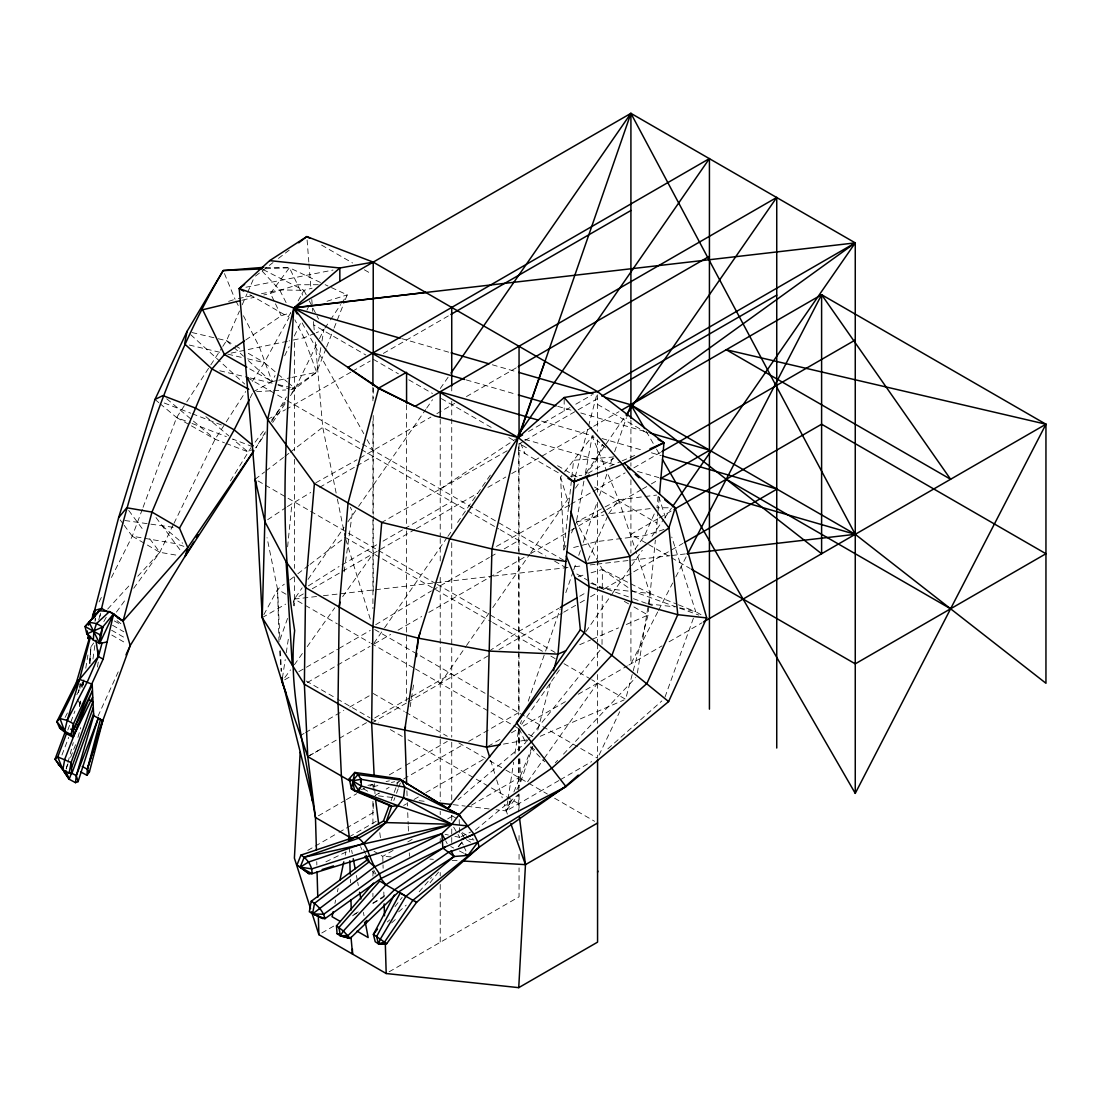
<?xml version="1.0" encoding="UTF-8"?>
<svg xmlns="http://www.w3.org/2000/svg" width="1101" height="1101" viewBox="0 0 1101 1101"><rect width="100%" height="100%" fill="white"/><g stroke="black" fill="none" stroke-linecap="round" stroke-linejoin="round"><path stroke-width="0.75" stroke-dasharray="5 3.75" d="M602.027 644.402L602.261 595.022M602.288 588.209L602.371 569.478L576.318 522.122L603.541 507.754M95.03 621.377L95.181 618.308L95.718 621.473M90.007 663.642L90.929 646.837L93.709 642.956M656.017 533.338L657.903 512.86M658.054 511.153L659.238 497.473M658.054 496.51L656.994 507.767L670.261 507.795M648.874 606.568L648.049 615.087L632.648 672.862M649.039 604.862L655.356 540.151M287.622 546.798L291.944 503.253M413.508 685.028L410.191 706.732M565.942 545.394L563.863 550.046L571.598 478.907M571.777 477.215L573.621 460.287L615.005 456.832M83.263 685.221L84.24 676.826M81.625 686.804L82.314 681.794M79.52 706.236L80.222 701.131M82.093 687.519L82.795 682.414M92.966 658.99L94.865 645.461M344.145 571.873L345.301 563.478M345.535 561.813L352.526 511.511L350.297 507.258M282.42 678.037L285.228 659.568M286.246 652.838L288.792 636.034M293.375 605.798L294.394 599.068L302.183 587.838M507.781 800.854L506.254 810.928L507.382 814.093M508.043 799.161L513.644 762.195M514.924 753.8L518.736 728.601L415.352 668.899M97.466 667L98.264 661.976M80.731 683.638L79.933 688.662L79.823 685.551M637.396 672.972L648.214 605.357M648.475 603.665L650.099 593.522L636.02 551.491M79.561 706.292L80.373 701.323M83.07 684.767L83.869 679.799M85.768 668.224L87.929 654.971M320.845 347.627L316.648 372.207L295.164 388.598L290.017 395.465M321.96 341.076L323.928 329.598L316.262 332.75M79.052 689.171L78.474 692.543L80.084 684.065M576.621 520.443L584.122 480.064M585.36 473.334L592.228 436.326L599.646 442.533M100.053 616.354L100.673 613.174M334.91 903.412L335.626 900.095M337.401 891.782L338.117 888.452M345.219 855.216L345.92 851.899M98.801 619.725L100.81 611.633M575.204 476.871L588.099 427.711M588.54 426.073L597.141 393.291M526.498 739.638L525.686 742.707L458.057 799.684M66.211 769.062L67.533 764.094M67.973 762.429L73.272 742.556M537.77 730.059L550.968 680.528M632.208 674.514L625.616 699.273L591.732 679.716M77.923 737.422L80.731 727.61M604.545 446.621L602.109 444.598L598.091 458.25L585.071 475.013M516.864 789.678L520.649 782.095L532.801 746.423M520.415 723.756L521.53 720.522M528.246 701.158L544.458 654.352M545.573 651.118L560.203 608.908M565.831 592.668L573.139 571.557M573.704 569.933L576.511 561.84M578.754 555.358L580.433 550.5M583.241 542.408L597.265 501.932M599.508 495.45L607.353 472.783L618.666 499.771L635.47 549.881M612.404 458.209L609.596 466.315L620.482 461.594M614.647 451.74L626.428 417.733M287.554 618.404L278.993 642.571L277.576 589.352L267.034 537.646M293.251 602.288L294.394 599.068L303.325 593.921M665.018 697.029L694.593 614.922M111.449 577.475L132.271 536.215L142.456 508.951M143.061 507.341L176.614 417.54L185.849 403.31M391.116 800.606L396.016 787.504M396.553 786.045L398.19 781.682M393.786 800.537L394.874 797.633M396.498 793.27L398.135 788.894M398.672 787.449L400.31 783.072M67.822 730.018L74.937 711.04M61.945 755.025L68.675 737.409M326.006 348.535L316.648 372.207L292.26 388.736M326.625 346.953L333.493 329.584M334.112 328.015L344.723 301.179M345.342 299.596L347.214 294.862L325.125 284.677M66.156 768.484L68.042 763.722M70.56 757.364L73.079 751.006M73.712 749.409L75.597 744.648M510.08 801.459L506.254 810.928L496.014 809.717M513.906 791.991L532.375 746.203M222.815 346.388L226.517 340.691L239.481 311.005M242.22 304.757L246.996 293.829M247.684 292.26L253.134 279.764M571.474 532.98L575.63 523.677M587.92 560.437L608.069 515.282M654.228 513.974L644.539 535.678L633.804 550.899M97.975 716.2L119.692 668.637M599.04 755.107L619.712 711.686M253.23 391.818L272.098 381.579L275.057 375.51M284.691 355.761L289.136 346.65M294.325 336.011L300.986 322.345M306.918 310.193L308.39 307.151M290.471 395.658L295.164 388.598L318.753 340.195M319.496 338.681L323.928 329.598M173.242 524.805L159.796 552.317L133.565 588.471M173.999 523.278L215.094 439.216L225.32 423.321M250.175 397.901L252.459 393.332M511.566 800.303L506.254 810.928L504.244 804.391M99.104 601.917L102.971 594.279M65.097 717.425L67.45 712.884M76.809 694.717L79.148 690.176M657.71 611.977L630.914 663.834L630.914 609.307M658.494 610.449L672.67 582.993M675.821 576.896L686.859 555.537M263.841 614.675L277.576 589.352L284.333 584.163M252.253 381.4L264.323 362.614L289.081 317.46M298.165 300.89L303.931 290.361L312.078 288.173M103.811 621.583L106.233 617.303M230.439 480.917L250.987 447.68M265.465 431.895L255.804 447.928L265.176 433.794M271.603 421.711L286.521 396.938M290.609 313.042L288.201 316.84L246.652 292.852M226.242 421.876L245.743 391.516M186.771 401.879L209.878 366.303M210.8 364.885L221.893 347.806M272.676 422.495L286.728 401.301M324.85 328.208L329.516 321.272M330.438 319.882L340.691 304.592M341.627 303.202L347.214 294.862L326.185 301.523M308.019 579.401L344.035 527.434M347.916 521.819L357.66 507.767M358.623 506.364L425.715 409.531M426.693 408.127L432.514 399.704M440.304 388.488L448.079 377.258M373.886 643.259L383.616 629.208M384.593 627.804L446.882 537.838M447.846 536.435L451.74 530.806M457.576 522.383L491.624 473.21M440.221 683.528L465.517 646.975M466.494 645.571L488.885 613.243M492.766 607.614L529.746 554.216M530.723 552.798L569.616 496.606M575.451 488.183L580.323 481.151M586.159 472.728L625.093 416.495M521.654 724.375L559.611 669.601M585.883 631.671L611.179 595.173M612.156 593.769L630.625 567.111M631.589 565.708L642.282 550.28M651.998 536.242L663.669 519.411M664.646 518.007L671.445 508.18M294.394 664.729L303.27 652.232M307.207 646.672L334.8 607.752M342.672 596.646L373.225 553.555M608.757 513.727L618.666 499.771L643.383 496.73M527.613 781.751L543.371 759.511M544.362 758.121L597.568 683.088M116.417 612.115L126.505 598.201M320.46 282.475L289.425 267.749L270.447 293.361L263.827 294.972M255.102 442.175L265.369 428.44M271.534 420.197L285.916 400.957M284.787 677.555L290.554 669.862M563.863 550.046L560.602 477.05L563.602 473.182M564.607 471.889L592.228 436.326L606.775 471.228M394.97 906.632L402.168 897.37M430.092 882.741L438.515 872.102M458.525 846.807L461.677 842.815M529.994 737.353L525.686 742.707L519.273 728.848M531.067 736.018L602.013 647.801M419.192 891.769L431.441 877.566M458.167 846.573L461.498 842.705M107.664 609.087L130.826 583.847M137.776 576.277L159.796 552.317L178.293 555.468M555.331 762.787L557.656 760.323M563.478 754.144L635.69 677.597M391.612 922.913L397.86 917.243M387.277 922.019L389.795 919.762M398.631 911.889L406.214 905.146M607.848 748.845L661.866 700.91M475.398 830.071L518.984 793.986M255.446 276.09L273.034 262.575M278.443 258.405L289.26 250.092M255.129 479.265L264.598 471.985M265.96 470.939L283.535 457.424M284.884 456.392L288.944 453.268M290.292 452.222L322.744 427.271L315.271 341.998M289.742 579.993L296.499 574.805M297.848 573.759L308.665 565.446M310.028 564.4L345.177 537.371L491.252 621.707M245.729 339.989L281.223 315.767L290.815 312.725M267.667 519.7L285.957 507.533M287.361 506.598L310.757 492.477M489.202 651.09L518.736 631.451L558.895 608.261M440.221 488.968L516.741 438.432M308.376 585.883L339.08 566.506M375.689 624.735L431.399 590.92M352.513 915.826L356.889 913.087M372.922 903.054L386.038 894.852M587.948 473.347L613.821 458.36M350.916 372.152L286.962 408.856M352.403 371.298L370.253 360.99M383.368 353.407L449.373 315.313M359.889 458.085L430.918 417.086M436.877 413.646L454.685 403.365M466.466 396.553L516.741 367.541M319.675 487.33L355.375 466.728M356.862 465.861L373.225 456.42M528.549 431.496L569.988 407.576M575.795 404.218L591.76 394.998M507.148 450.791L381.717 522.424M519.053 443.923L523.47 441.363M524.943 440.51L576.635 410.673M578.108 409.82L600.334 396.979M342.026 564.813L377.244 544.472M383.024 541.141L403.227 529.471M404.673 528.631L451.74 501.464M262.231 617.647L285.627 604.132M312.244 588.774L414.926 529.485M416.426 528.618L477.49 493.358M487.922 487.344L505.786 477.022M511.745 473.581L592.187 427.147M593.673 426.28L618.996 411.664M569.313 505.111L491.968 548.972M570.8 504.258L591.622 492.23M593.109 491.376L625.12 472.893M633.859 467.842L660.435 452.497M432.858 590.081L489.408 557.423M490.895 556.569L498.299 552.289M504.23 548.876L519.053 540.316M284.691 679.799L291.627 675.794M298.853 671.624L337.525 649.301M339.012 648.434L370.253 630.405M307.289 682.565L370.005 646.356M374.395 643.81L390.649 634.437M398.039 630.171L421.669 616.519M428.84 612.39L524.737 557.023M530.696 553.583L569.423 531.219M570.91 530.365L576.869 526.925M578.355 526.058L605.165 510.575M606.651 509.722L640.92 489.945M642.406 489.078L649.851 484.784M651.338 483.917L658.783 479.623M657.724 518.832L630.914 534.315L647.209 543.715M659.224 517.965L671.142 511.084M301.124 735.124L304.069 733.417M305.541 732.564L343.801 710.489M349.678 707.09L370.28 695.199M579.718 596.247L585.663 592.806M309.147 755.795L367.073 722.352M374.739 717.935L410.288 697.415M411.76 696.561L451.74 673.468M371.67 723.109L406.668 702.892M408.127 702.053L488.982 655.37M499.001 649.59L562.239 613.078M563.74 612.211L578.631 603.609M580.117 602.756L584.59 600.183M590.549 596.742L597.994 592.434M603.954 588.994L632.249 572.658M633.736 571.791L682.895 543.412M318.409 815.8L344.93 800.496M346.402 799.643L356.71 793.697M369.977 786.045L372.922 784.339L372.922 789.445M389.272 774.898L404.15 766.31M405.636 765.443L447.281 741.4M386.19 789.1L389.107 787.353M396.401 783.21L402.25 779.756M403.709 778.985L462.778 744.813M468.696 741.4L519.053 712.333M307.785 850.399L313.73 846.958M315.216 846.105L337.525 833.223M339.012 832.356L344.971 828.929M346.457 828.076L373.225 812.607L373.225 802.381M488.032 746.327L501.189 738.73M511.428 732.812L518.736 728.601L519.521 750.332M523.209 726.013L566.341 701.117M578.231 694.249L627.364 665.885M628.85 665.032L662.031 645.874M669.064 641.8L702.025 622.781M349.113 836.939L378.827 819.791M403.654 805.45L406.572 803.771M414.004 799.477L418.463 796.904M425.908 792.61L483.903 759.112M393.085 850.412L382.776 856.358L379.845 854.679M407.81 841.907L413.701 838.508M447.653 818.896L452.112 816.323M471.448 805.161L519.053 777.691M558.895 780.54L506.254 810.928L518.736 794.261L518.736 811.891M560.381 779.673L591.622 761.644M321.809 932.974L334.952 925.377M353.93 914.422L358.307 911.889M372.922 903.453L383.327 897.453M389.107 971.825L519.053 896.806L519.053 867.877M307.757 756.607L318.877 750.249M315.877 482.747L356.999 459.764M267.626 419.453L285.476 409.668M605.055 506.955L618.666 499.771M226.035 443.414L247.904 451.795L253.175 449.222M461.126 836.719L470.609 832.067M325.91 861.808L349.1 850.509M622.037 460.934L636.006 454.864M579.732 644.691L590.604 639.984M592.159 639.309L618.542 627.873M626.318 624.501L648.049 615.087L633.199 606.513M540.219 736.294L624.061 699.947M314.735 333.383L304 337.773L289.15 340.897M228.595 301.371L235.064 299.279L239.633 308.252M664.041 529.457L644.539 535.678L596.302 541.637L570.359 548.353M578.176 576.607L584.631 574.708M591.086 572.809L602.371 569.478L629.221 583.007M576.318 522.122L603.885 514.993M290.912 389.658L295.164 388.598L288.737 383.176M242.344 300.174L253.918 297.366M361.334 789.417L364.679 788.646M373.019 786.72L381.373 784.793M391.378 782.481L394.722 781.71M238.366 298.577L251.565 295.797M261.474 293.719L279.626 289.893L303.931 290.361L306.243 294.889M231.1 353.118L287.499 341.255M249.748 368.904L272.098 381.579L277.039 380.547M278.691 380.203L290.251 377.767M291.903 377.423L316.648 372.207L304 337.773L294.862 319.827M367.927 785.357L372.867 784.325M386.079 781.545L389.369 780.857M245.922 287.237L333.025 270.062M503.46 744.111L527.118 739.844M645.035 496.523L656.568 495.092M610.422 513.52L650.333 508.593M316.579 596.508L294.394 599.068L337.36 623.882M323.405 595.724L491.83 576.277M493.523 576.084L571.433 567.084M574.832 566.685L583.324 565.708M590.122 564.923L595.228 564.331M596.921 564.139L670 555.702M671.706 555.51L685.304 553.941M570.387 476.238L581.81 475.288M256.657 391.626L272.071 390.745M273.777 390.635L285.778 389.96M265.658 268.754L289.425 267.749L302.651 295.219M318.244 284.705L297.614 284.76L270.447 293.361L274.755 302.321M265.451 267.364L289.425 267.749M391.116 856.853L382.776 856.358L382.969 863.156M429.94 859.097L433.354 859.303M452.126 860.39L457.232 860.679M597.1 587.549L650.099 593.522L676.867 604.174M647.608 603.788L674.844 606.857M378.441 795.858L393.676 797.647M419.151 800.661L427.697 801.666M453.309 804.68L465.269 806.097M466.975 806.29L489.174 808.918M124.881 520.512L173.174 527.296M124.179 525.301L132.271 536.215L175.348 543.577L184.665 546.605M469.04 839.072L475.219 840.201L472.357 838.535M445.107 834.338L448.368 835.012M454.892 836.375L459.778 837.393L459.668 834.159M247.587 358.802L264.323 362.614L287.444 382.102M191.987 332.53L216.649 338.365M218.287 338.75L226.517 340.691L233.784 344.916M189.303 345.04L221.26 352.595M227.838 354.15L244.271 358.045M219.773 370.762L248.606 377.588M250.257 377.973L273.268 383.409L247.161 359.559M277.961 384.524L290.471 387.483M292.026 387.855L295.164 388.598M679.757 607.821L695.749 611.702L701.241 614.826M524.764 439.368L615.032 464.966M401.81 338.64L449.456 352.403M492.353 364.789L517.085 371.932M466.26 379.914L516.686 394.475M557.712 406.324L572.561 410.604M580.805 412.985L648.42 432.5M541.623 421.105L593.811 436.161M601.986 438.528L643.163 450.419M651.407 452.8L661.302 455.649M637.507 471.448L658.962 477.641M278.085 385.116L289.315 389.093M676.551 607.05L634.052 591.705L629.91 588.815M679.73 608.192L698.777 615.074M590.824 583.296L631.878 598.104M633.447 598.683L652.37 605.509M164.255 403.021L190.679 413.164M192.235 413.756L223.352 425.702M160.072 403.723L176.614 417.54L190.528 422.88M192.069 423.472L226.366 436.629M252.721 446.731L232.614 439.024L247.904 451.795M191.409 425.867L215.094 439.216L224.466 442.808M678.436 604.807L695.749 611.702L671.761 537.068M630.708 583.75L650.099 593.522M263.139 269.58L303.931 290.361M450.818 846.559L453.681 848.031M459.392 850.963L463.686 853.179M79.767 683.982L82.369 685.386M114.325 620.95L121.771 625.107M176.614 417.54L189.936 425.041M112.495 625.258L123.821 631.768M111.573 630.212L125.734 638.346M111.793 635.071L125.954 643.19M321.588 245.096L352.568 262.974M364.376 269.8L371.753 274.053M597.568 404.425L647.732 433.381M313.51 321.547L313.771 324.946L365.793 354.976M373.225 359.27L398.411 373.817M408.774 379.804L432.487 393.484M441.377 398.617L494.17 429.101M508.8 437.551L513.19 440.083M526.457 447.735L519.053 443.469L519.053 712.87M557.574 465.695L578.314 477.683M594.609 487.082L657.022 523.126M518.599 446.827L518.736 449.937L560.56 474.077M648.695 544.582L690.176 568.529M247.285 377.588L285.558 399.677M287.031 400.53L361.059 443.276M362.284 443.978L564.386 560.657M359.862 448.699L322.744 427.271L337.016 497.335M361.348 449.566L498.684 528.852M500.033 529.622L545.903 556.115M554.601 561.138L568.047 568.9M576.828 573.965L604.986 590.232M624.295 601.366L631.713 605.66M258.047 480.944L263.855 484.302M265.313 485.142L309.216 510.479M310.633 511.304L377.313 549.798M378.524 550.5L436.092 583.736M437.29 584.425L555.097 652.439M492.67 622.519L545.023 652.742M550.858 656.113L555.234 658.646M563.987 663.697L590.274 678.877M374.698 629.538L485.39 693.451M489.78 695.983L597.568 758.204L597.568 730.885M285.985 594.21L277.576 589.352L279.984 640.493M338.681 624.639L369.95 642.695M371.147 643.383L413.948 668.101M528.549 734.257L535.568 738.317M373.225 693.492L404.342 711.452M405.691 712.237L447.295 736.266M458.828 742.914L485.39 758.259M489.78 760.791L504.588 769.338M505.882 770.081L547.39 794.041M554.601 798.211L594.623 821.318M306.202 681.01L335.874 698.144M337.195 698.915L369.95 717.824M371.147 718.513L378.772 722.903M390.332 729.591L403.64 737.271M408.031 739.803L518.736 803.716M363.358 788.701L370.679 792.926M373.996 851.293L378.386 853.825M235.242 345.755L242.509 349.967M248.331 353.338L264.323 362.614M462.31 832.673L466.618 835.177M466.274 839.664L470.581 842.182M132.271 536.215L159.796 552.317L148.181 536.655M451.644 815.511L457.521 819.103M602.371 569.478L628.533 587.838M530.723 746.657L535.76 750.621M117.036 620.647L120.89 623.716M205.887 416.687L228.788 435.831M166.705 398.782L192.18 420.059M193.446 421.119L215.094 439.216M154.98 399.47L158.805 402.649M162.108 525.741L182.642 543.233M602.109 444.598L605.935 448.024M226.517 340.691L232.572 346.237M233.784 347.352L243.5 356.215M190.707 334.69L244.739 384.056M530.448 747.469L544.72 761.768M262.107 271.039L279.626 289.893L286.48 303.367M156.025 517.539L181.156 551.408M128.707 510.41L144.3 531.425M120.133 519.851L123.174 523.938M453.653 827.181L457.149 833.017M458.03 834.475L459.778 837.393M77.29 699.286L79.465 702.947M646.328 431.482L655.742 447.79M656.513 449.139L660.889 456.695M461.677 833.223L464.044 837.434M302.128 322.937L363.757 433.656M367.087 439.643L372.922 450.116M445.671 840.806L447.199 843.655M373.776 870.024L375.978 874.18M372.799 871.194L374.271 873.96M309.312 300.917L312.395 306.959M313.166 308.473L316.235 314.514M317.005 316.015L318.547 319.042M243.445 315.739L259.451 347.159L272.098 381.579M275.47 303.821L281.223 315.767M461.828 841.893L463.191 844.88M463.865 846.38L466.604 852.38M363.647 849.711L365.573 854.032M360.564 846.683L361.844 849.545M520.622 443.331L524.943 453.516M224.453 273.585L235.064 299.279M658.728 496.51L666.545 520.856M490.606 760.254L496.166 778.228M496.661 779.866L502.221 797.853M345.686 538.995L371.216 622.161M560.602 477.05L569.891 508.07M337.36 499.001L344.847 535.705M351.659 850.344L352.292 853.702M356.421 875.501L357.371 880.539M357.687 882.204L358.32 885.562M363.399 912.399L364.032 915.743M379.776 832.673L380.409 837.751M313.771 324.946L314.377 331.773M307.096 239.977L308.831 262.066M308.968 263.772L310.977 289.26M311.776 299.458L312.712 311.349M80.593 701.062L80.813 703.938M279.626 651.021L281.154 671.28M280.466 650.719L281.429 671.183M374.505 783.678L374.67 787.05M374.753 788.729L374.987 793.78M407.329 802.601L407.466 805.96M407.728 812.662L408.182 824.388M408.237 826.067L408.43 831.09M409.283 852.89L409.407 856.234M519.81 758.685L520.649 782.095M406.902 790.807L407.15 797.564M459.186 819.598L459.406 826.067M459.461 827.691L459.612 832.535M383.024 864.849L383.12 868.249M383.809 892.016L383.96 897.109M349.416 847.123L349.609 853.908M350.352 879.382L350.448 882.782M316.758 861.643L316.854 865.042M630.914 420.128L630.914 461.03M630.914 462.737L630.914 466.136M630.914 479.775L630.914 553.06M597.568 394.846L597.568 431.331M597.568 439.739L597.568 470.113M597.568 471.806L597.568 492.202M597.568 502.428L597.568 558.675M597.568 560.381L597.568 642.131M597.568 643.837L597.568 666.022M597.568 674.555L597.568 724.059M564.18 399.195L564.18 410.934M519.053 729.935L519.053 750.4M519.053 758.919L519.053 787.889M519.053 794.702L519.053 808.313M519.053 835.549L519.053 840.641M519.053 854.266L519.053 861.065M518.736 449.937L518.736 554.753M518.736 556.459L518.736 650.196M518.736 651.902L518.736 714.962M518.736 728.601L518.736 752.162M518.736 758.906L518.736 792.569M451.74 385.914L451.74 392.713M451.74 401.204L451.74 529.099M451.74 542.724L451.74 737.12M451.74 742.225L451.74 800.083M451.74 815.401L451.74 820.506M451.74 829.012L451.74 835.824M451.74 837.531L451.74 844.329M440.221 419.096L440.221 536.779M440.221 538.472L440.221 562.157M440.221 577.378L440.221 737.574M440.221 739.266L440.221 801.019M440.221 811.258L440.221 814.671M440.221 838.508L440.221 843.614M440.221 872.543L440.221 875.942M440.221 884.461L440.221 942.318M406.572 404.783L406.572 529.196M406.572 530.888L406.572 701.254M373.225 388.24L373.225 398.466M373.225 415.517L373.225 514.305M373.225 516.011L373.225 591.127M373.225 785.316L373.225 790.435M372.922 387.057L372.922 402.402M372.922 421.146L372.922 513.149M372.922 519.906L372.922 608.619M372.922 801.349L372.922 825.186M372.922 871.125L372.922 876.231M372.922 893.241L372.922 896.654M294.394 342.356L294.394 450.804M294.394 459.323L294.394 568.391M294.394 576.91L294.394 605.811M90.929 646.837L89.525 663.848L90.929 646.837M379.239 793.05L375.056 795.459L379.239 793.078"/><path stroke-width="1.5" d="M316.414 849.766L315.464 817.506L307.757 756.607L281.911 681.409L262.231 617.647L255.129 479.265L239.22 288.558L293.802 307.977L330.479 355.664L378.73 388.075L348.054 502.992L339.246 607.078L338.021 703.677L341.406 776.026L349.76 840.283M89.91 636.337L76.464 682.221L56.853 721.678L59.647 728.009L66.721 733.83L73.038 737.216L73.519 723.797L103.136 659.141L113.609 613.849L109.467 611.619L99.159 610.697L85.066 626.538L86.828 633.915L93.324 640.066L99.641 643.466L107.114 641.952M86.993 775.31L87.323 769.227L100.48 719.435L98.939 718.568L102.792 720.701L89.442 771.801L86.993 775.31L80.676 771.911M300.188 752.203L294.394 858.119L310.551 908.6M311.583 911.862L318.877 934.653L386.19 973.518L518.736 987.652L525.466 864.643L519.397 816.997M93.324 640.066L93.888 631.52L96.475 623.579L109.467 611.619L123.078 621.06L130.207 645.626L102.792 720.701L87.323 769.227L89.442 771.801M253.891 450.736L187.776 547.61L123.078 621.06L113.609 613.849L102.792 626.978L100.205 634.905L99.641 643.466L89.071 622.258L101.609 608.399C128.831 491.596 161.971 374.574 223.2 270.557L263.745 267.35M281.663 678.023L312.78 802.092C304.385 745.405 287.884 688.235 294.655 630.598C277.246 523.842 287.416 415.242 293.802 307.977L339.837 267.997L373.225 262.134L597.568 391.653L663.958 442.753L659.527 494.046M247.285 377.588L267.626 419.453L314.404 483.559L305.596 587.645L304.371 684.244L307.757 756.607L350.187 781.104M314.404 483.559L381.717 522.424L372.895 626.497L371.67 723.109L374.12 775.269M574.777 478.508L565.859 561.51L558.001 654.118L553.597 670.633M416.426 656.581L416.77 653.237M417.279 648.228L418.311 638.181L449.703 538.802L518.144 437.51L545.023 361.307M75.501 782.66L78.102 781.627L76.286 775.641L71.482 773.053L69.184 779.26L65.771 770.714L63.941 771.498L69.184 779.26L75.501 782.66L76.286 775.641L93.681 715.65L92.195 684.258L79.602 679.358L76.464 682.221M92.374 619.01L118.591 517.759L154.98 399.47L187.06 331.36L223.2 270.557L262.258 268.905M349.278 778.71L352.513 780.829L354.66 790.945L358.706 790.876L361.362 786.059L361.073 779.302L358.004 774.567L354.77 772.448L351.425 788.825L389.479 804.969L383.492 821.002L356.105 836.622L300.945 855.105L296.953 865.028L300.201 867.148L308.555 862.042L363.702 843.38L385.942 822.598L403.516 797.853L404.755 787.132L401.397 780.169L399.278 778.779L354.77 772.448L349.278 778.71L351.425 788.825L354.66 790.945L391.612 806.359L397.833 805.657L451.905 824.264L467.87 825.97L552.014 768.003L646.92 683.487L677.776 614.675L668.913 527.902L675.23 507.795L624.336 463.356M88.204 638.47L88.658 635.139L87.997 638.511M339.246 607.078L339.948 602.041M406.668 784.05L404.755 730.032L418.311 638.181L419.949 633.323M285.875 692.46L281.911 681.409L282.42 678.037M92.14 618.996L92.938 614.138L95.25 609.555M578.273 775.09L565.419 786.499L479.183 847.206L416.55 902.352L385.845 884.791L380.905 878.57L379.473 873.754L374.698 866.776L366.936 860.101L311.266 901.21L309.326 911.793L322.51 918.44L325.001 918.633L380.905 878.57L442.863 848.045L473.994 834.145L565.969 786.609L668.61 701.585L706.718 617.936L675.23 507.795L664.756 499.854M93.599 713.847L71.84 773.466L69.143 773.122L62.826 769.737L64.794 759.153L78.24 724.486M69.143 773.122L71.111 762.553L92.801 701.832L89.209 699.906M87.392 630.997L86.828 633.915L102.792 626.978L96.475 623.579L89.071 622.258L85.066 626.538L100.205 634.905M88.507 625.175L89.071 622.258M102.792 626.978L99.641 643.466L113.609 613.849M187.06 331.36L184.624 343.939L211.97 368.918L248.798 389.369M397.833 805.657L358.706 790.876L359.298 787.986M360.481 782.192L361.073 779.302L404.755 787.132L459.034 814.754L473.994 834.145L477.875 842.127L479.183 847.206L412.806 900.357L384.552 942.029L378.441 943.818L375.207 941.699L373.39 934.391L394.296 895.003M333.135 911.724L332.075 916.706L340.402 921.523M339.892 880.153L343.787 861.863M348.411 840.256L349.113 836.939L349.223 840.324M92.801 618.679L94.645 610.491L101.609 608.399L107.334 611.771M404.755 730.032L405.526 726.701M90.557 636.461L79.602 679.358L67.202 720.398L64.642 731.16L66.721 733.83M70.959 734.56L73.519 723.797L67.202 720.398L59.977 718.526L56.853 721.678L64.642 731.16L70.959 734.56L73.038 737.216L92.539 697.277M102.132 642.778L98.361 656.568L87.406 681.684L67.202 720.398M597.568 872.185L597.884 871.111M78.102 781.627L98.25 718.182L102.407 720.481L87.323 769.227L82.258 766.502M518.736 437.166L630.914 113.348L855.257 242.881L855.257 793.367L662.485 459.489M626.992 416.123L630.914 404.783L855.257 242.881L294.394 307.633M71.482 768.016L93.2 707.847M65 732.385L55.05 759.181L62.826 769.737L57.747 756.91L66.638 733.183M76.286 775.641L98.25 718.182M450.254 806.249L447.653 808.451L401.397 780.169L358.004 774.567L352.513 780.829L361.362 786.059L403.516 797.853L451.905 824.264L385.942 822.598L358.554 838.219L304.193 857.225L300.201 867.148L309.037 873.726L311.996 873.712L441.845 833.663L451.905 824.264L459.034 814.754L531.728 741.579L612.087 654.93L631.589 601.986L629.896 556.418L585.883 476.499M70.753 729.151L73.285 730.513L92.195 684.258M73.038 737.216L92.374 690.767L73.285 730.513M125.996 654.834L130.207 645.626L193.748 542.064M249.418 399.429L234.183 429.858L179.491 528.177L187.776 547.61L185.023 556.624L253.01 452.208M687.643 554.009L821.607 294.696L1045.95 424.215L1045.95 683.267L855.257 534.315L630.914 404.783L604.518 397.172M855.257 793.367L1045.95 424.215L726.261 349.733L950.603 479.265L821.607 294.696L621.982 409.944M566.327 556.156L574.942 577.557L580.337 629.703L516.424 722.696L565.969 786.609L477.875 842.127L467.966 855.381L454.094 856.509L405.925 896.31L380.368 939.057L378.441 943.818L386.726 943.681L416.55 902.352L415.352 901.375M196.377 537.701L198.125 534.783M450.983 373.046L630.914 113.348L855.257 534.315L686.996 553.734M517.883 435.28L709.429 158.585L709.429 709.168M626.07 415.077L776.742 197.451L776.742 748.033M672.422 506.777L855.257 242.881L597.568 391.653L564.18 397.516L518.144 437.51L491.968 548.972L486.573 747.166L489.601 756.979M377.505 929.106L373.39 934.391L386.726 943.681L378.441 943.818L376.625 936.511L400.324 892.828L405.925 896.31M118.591 517.759L126.753 507.767L151.979 512.089L179.491 528.177M451.025 850.798L454.094 856.509L398.479 892.016L350.146 938.41L340.319 935.795L337.071 933.676L336.479 925.858L373.583 883.071M92.512 618.294L101.609 608.399M445.423 846.559L385.845 884.791L343.402 931.006L340.319 935.795L350.146 938.41L343.402 931.006L336.479 925.858M364.459 922.748L366.908 920.408M243.679 291.132L239.22 288.558L269.662 260.62L306.835 236.577L373.225 262.134L373.225 352.471M239.22 288.558L244.628 284.402M298.729 242.812L306.835 236.577L309.78 238.284M444.9 839.375L441.845 833.663L374.698 866.776L312.56 913.913L325.001 918.633C323.267 911.201 317.597 905.173 311.266 901.21M244.312 340.952L224.439 354.522L211.97 368.918L151.979 512.089L123.078 621.06L117.353 617.675M467.87 825.97L442.354 840.847L379.473 873.754L323.68 914.27L312.56 913.913L314.514 903.329L369.372 861.711L366.206 855.463M709.429 158.585L347.696 367.528L378.593 388.447L434.964 415.985L518.144 437.51L573.91 481.798L622.299 464.223L663.958 442.753L658.054 439.354M450.846 314.459L630.914 210.497M776.742 197.451L440.221 391.736L440.221 417.389M518.213 366.688L709.429 256.285M522.603 434.936L518.144 437.51L293.802 307.977L267.626 419.453L262.231 617.647L304.371 684.244L371.67 723.109L486.573 747.166L500.088 744.73M601.82 396.126L776.742 295.137M661.907 451.644L855.257 340.016M660.283 478.756L709.429 450.378M674.115 509.364L821.607 424.215L1045.95 553.734L855.257 663.834L691.428 569.245M560.381 607.408L576.745 597.967M684.382 542.559L776.742 489.243M703.511 621.927L1045.95 424.215M462.351 860.982L525.466 864.643L597.568 823.025M518.736 987.652L597.568 942.139L597.568 759.91M350.077 839.678L356.105 836.622C367.555 842.884 368.546 856.647 374.698 866.776M154.98 399.47L162.893 395.589L195.689 408.168L234.183 429.858L253.258 445.795M589.434 475.068L573.91 481.798L567.978 478.371M649.989 448.809L663.958 442.753M565.763 650.76L558.001 654.118L489.202 651.09L418.311 638.181L372.895 626.497L305.596 587.645L286.122 561.868L264.859 521.571L255.129 479.265L255.817 482.596M461.746 839.292L473.994 834.145M477.875 842.127L448.479 852.27L394.406 889.883L348.04 935.52L340.319 935.795L338.943 927.469L379.776 881.048L385.845 884.791M322.111 869.556L333.534 865.895M240.692 300.573L202.68 309.78L224.439 354.522L246.775 367.211M304.193 857.225L451.905 824.264L311.789 868.868L300.201 867.148L311.996 873.712C312.45 866.06 307.372 858.863 300.945 855.105M361.073 779.302L352.513 780.829L358.706 790.876M425.77 292.467L293.802 307.977L297.132 313.964M269.662 260.62L339.837 267.997L339.837 281.402M706.718 617.936L677.776 614.675L631.589 601.986L589.09 586.64L574.942 577.557M437.95 802.877L451.603 804.487M565.859 561.51L491.968 548.972L381.717 522.424M400.214 338.186L293.802 307.977L630.914 113.348L630.914 418.421M451.107 352.884L489.05 363.825M518.736 372.399L592.971 393.828M372.922 352.967L464.65 379.46M518.323 394.942L556.06 405.842M650.072 432.982L709.429 450.116M538.403 420.169L440.221 391.832L414.994 406.393L378.73 388.075L406.572 372.303L406.572 403.076M662.953 456.131L776.742 488.982M660.6 478.123L855.257 534.315M337.071 933.676L340.058 934.556M403.516 797.853L459.034 814.754L460.851 817.176M310.743 912.44L322.51 918.44M465.104 853.908L467.966 855.381M103.136 659.141L98.361 656.568L95.98 640.328M97.659 717.921L100.48 719.435M69.308 772.118L71.84 773.466L71.111 762.553L57.747 756.91L55.05 759.181L62.826 769.737M449.07 809.235L459.034 814.754M93.681 715.65L102.792 720.701M726.261 479.265L950.603 608.784M352.045 838.618L315.464 817.506L310.743 790.367M357.054 931.129L368.161 937.543L365.312 922.459M566.698 551.725L586.53 563.574L629.896 556.418L668.913 527.902L621.721 463.535M399.278 778.779L447.653 808.451L516.975 722.82L584.507 632.648L589.09 586.64L586.53 563.574L570.869 511.332M59.647 728.009L64.642 731.16L59.977 718.526L79.602 679.358L98.361 656.568L97.81 649.92M389.479 804.969L391.612 806.359L385.942 822.598L383.492 821.002M309.037 873.726L296.953 865.028M346.031 936.304L348.48 937.914M580.337 629.703L668.61 701.585M58.27 764.631L61.89 767.356M454.094 856.509L442.863 848.045L441.845 833.663M627.611 467.457L630.157 469.742M635.263 474.325L639.089 477.751M63.941 771.498L69.184 779.26M564.18 397.516L622.299 464.223M644.608 428.509L630.914 404.783L821.607 553.748L821.607 294.696M365.023 856.358L366.936 860.101M510.781 823.562L525.466 864.643M353.242 858.739L355.155 868.799M359.587 892.264L360.867 898.98M375.496 798.844L378.703 824.222M351.026 937.24L352.526 954.085L352.389 948.993M94.645 610.491L95.085 616.739M286.122 561.868L292.233 665.073M281.746 677.996L281.911 681.409M384.153 903.907L384.497 915.784M385.295 942.951L386.19 973.518M349.815 860.707L350.201 874.29M350.944 899.751L351.247 909.935M317.047 871.841L317.79 897.301M318.34 915.977L318.877 934.653M519.053 346.223L519.053 438.363M451.74 307.358L451.74 385.914M372.922 352.87L372.922 385.35"/></g></svg>
